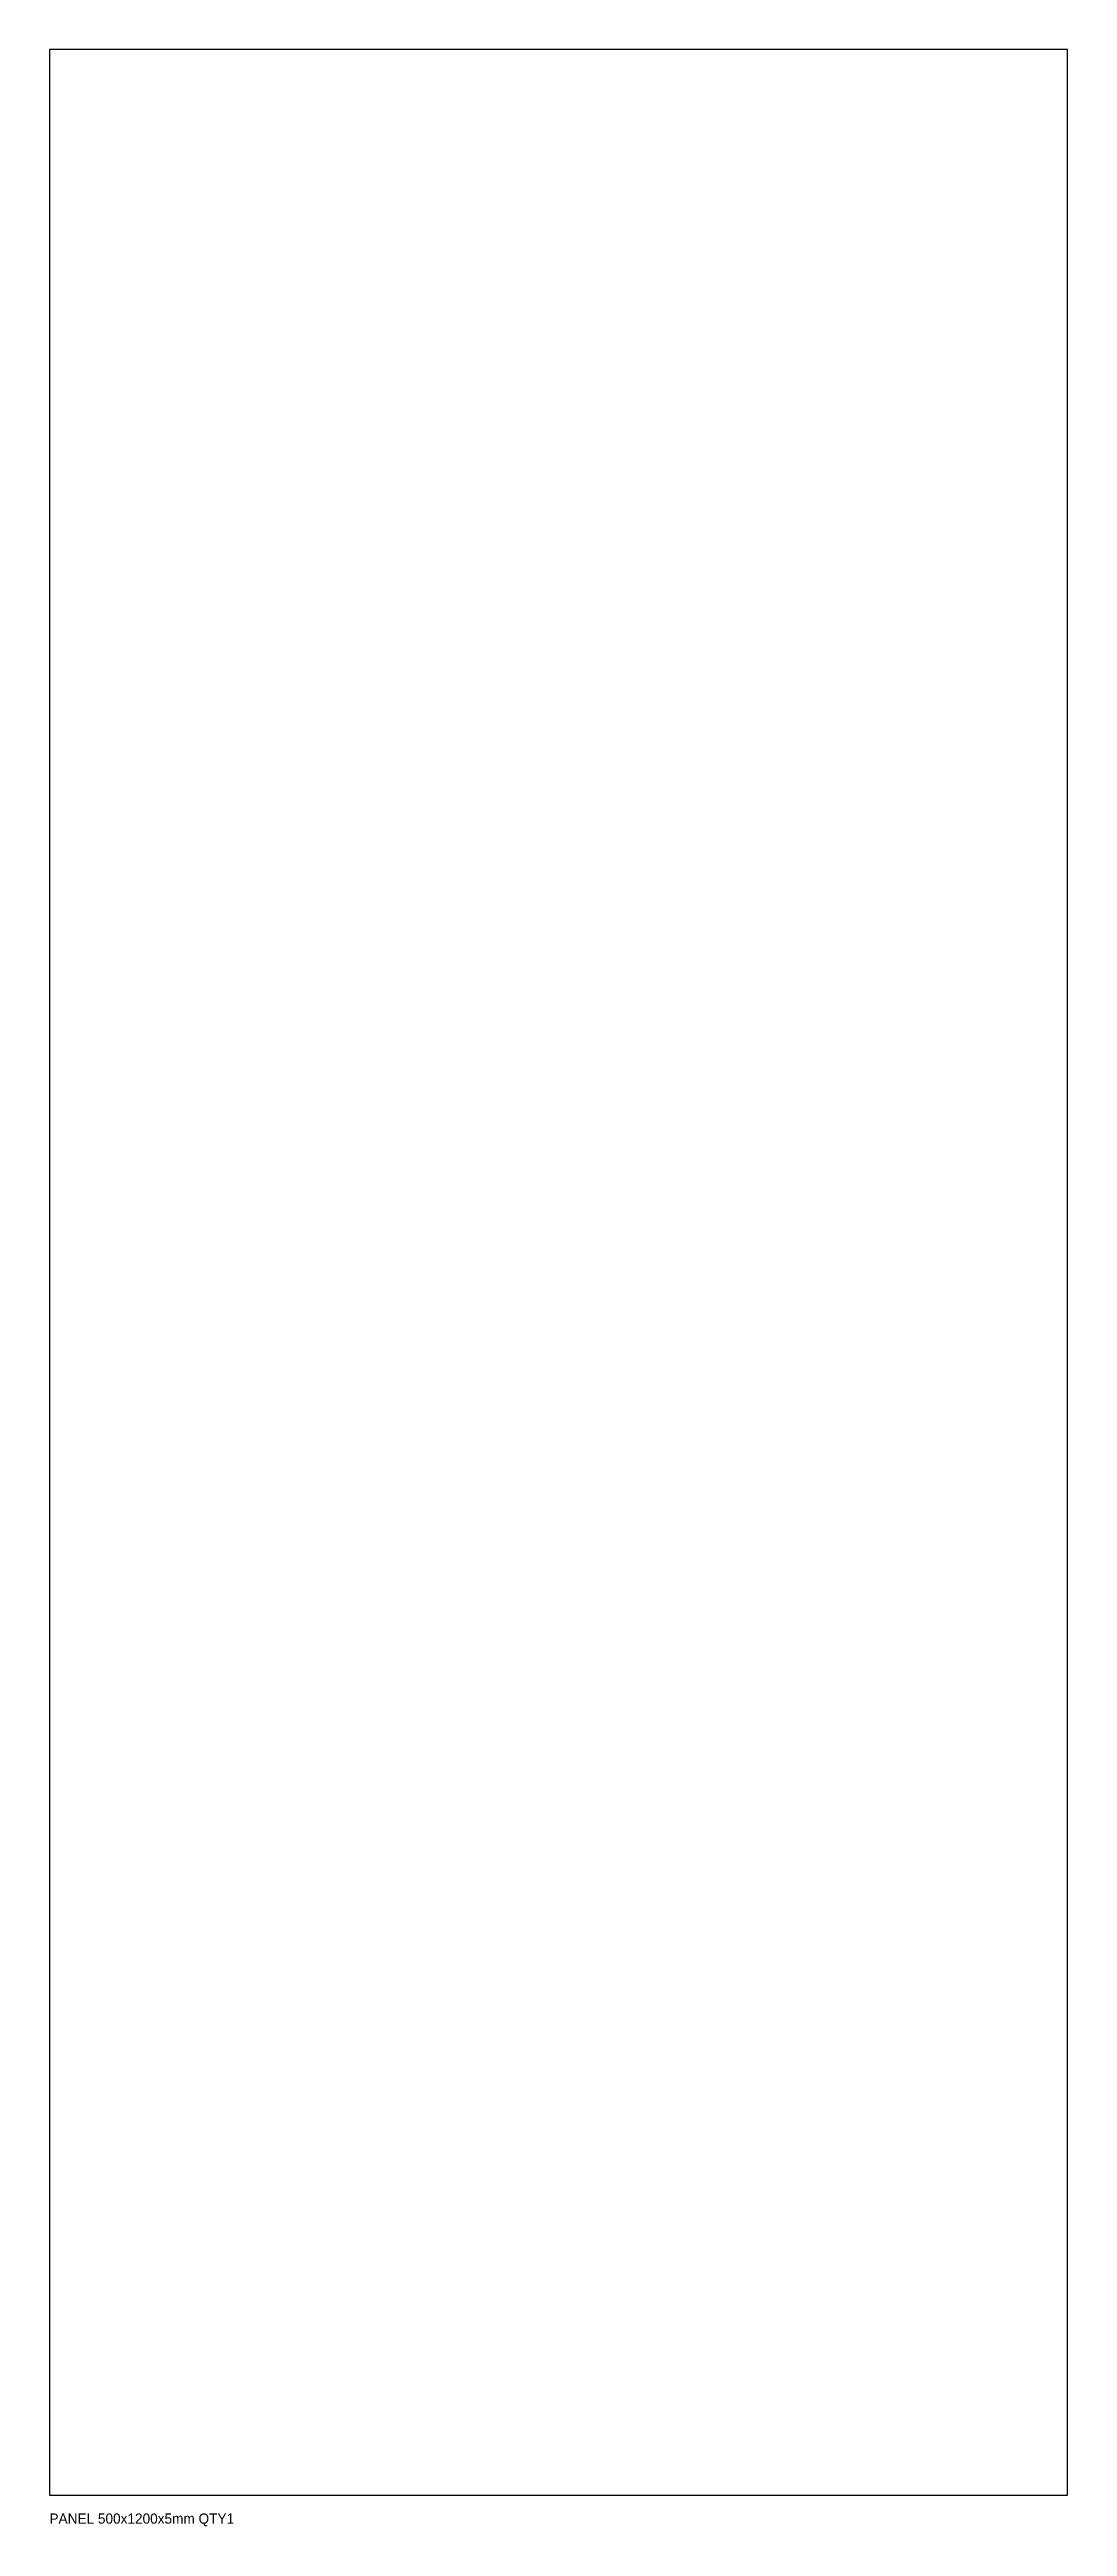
# Model space of a CAD drawing. Header units: millimetres. Extents: x 0 to 500, y -15 to 1200.
import ezdxf

# ---------------------------------------------------------------- set-up
doc = ezdxf.new("R2010")
doc.units = ezdxf.units.MM
doc.layers.add('DIM', color=6, linetype='CONTINUOUS')
doc.layers.add('OUTER_CUT', color=7, linetype='CONTINUOUS')

msp = doc.modelspace()

# ---------------------------------------------------------------- linework, layer by layer
at = {"layer": 'OUTER_CUT'}
msp.add_lwpolyline([(0, 0), (500, 0), (500, 1200), (0, 1200)], close=True, dxfattribs=at)

# ---------------------------------------------------------------- texts
at = {"layer": 'DIM'}
msp.add_text('PANEL 500x1200x5mm QTY1', height=5, dxfattribs=at).set_placement((0, -14))

doc.saveas('drawing.dxf')
